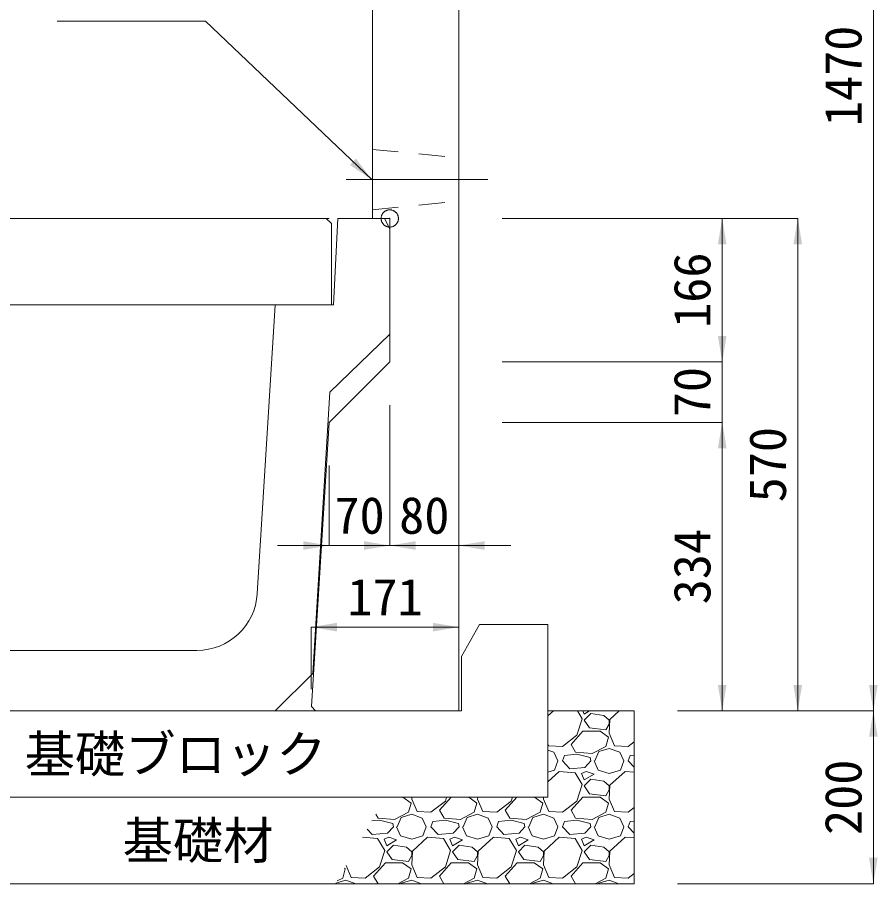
# Model space of a CAD drawing. Units: millimetres at full size, sheet at 1:40. Extents: x 206103 to 244503, y 883348 to 903496.
# Drawn here: x 219960 to 220956, y 887648 to 888651 of the extents above; entities that cross this region are included whole.
import ezdxf
from ezdxf.enums import TextEntityAlignment as Align

# ---------------------------------------------------------------- set-up
doc = ezdxf.new("R2010")
doc.units = ezdxf.units.MM
doc.header["$LTSCALE"] = 40
doc.header["$PDMODE"] = 32
doc.header["$PDSIZE"] = 20
doc.linetypes.add('USER1', pattern=[28.575, 19.05, -3.175, 3.175, -3.175])
doc.linetypes.add('USER2', pattern=[1.35, 0.75, -0.6])
for name, color, linetype, lineweight in [('パネックスKUS', 2, 'Continuous', 20), ('基礎ブロック', 2, 'Continuous', 13), ('基礎材', 7, 'Continuous', 15), ('寸法線', 7, 'Continuous', 13), ('引出線', 4, 'Continuous', 13), ('本体', 2, 'Continuous', 13), ('補助線', 8, 'USER1', 13), ('ﾊｯﾁﾝｸﾞ', 7, 'Continuous', 5)]:
    doc.layers.add(name, color=color, linetype=linetype, lineweight=lineweight)
doc.layers.add('文字', color=7, linetype='Continuous')
doc.styles.add('ＭＳ ゴシック', font='')
doc.styles.get('ＭＳ ゴシック').set_extended_font_data('MS Gothic')

# ---------------------------------------------------------------- blocks, each defined once
blk = doc.blocks.new('filled_arrow')
at = {"color": 0, "linetype": 'Continuous', "lineweight": -2}
blk.add_solid([(7.5, 1.25), (0, 0), (7.5, -1.25)], dxfattribs=at)

msp = doc.modelspace()

# ---------------------------------------------------------------- linework, layer by layer
at = {"layer": 'パネックスKUS'}
for p, q in [((220471.16, 887848.33), (220471.16, 889318.33)), ((220371.16, 889313.33), (220371.16, 888418.33)), ((220371.16, 888418.33), (220391.16, 888418.33)), ((220391.16, 888418.33), (220391.16, 888252.33)), ((220391.16, 888252.33), (220321.16, 888182.33)), ((220321.16, 888182.33), (220300.47, 887853.32)), ((220305.16, 887848.33), (220300.47, 887853.32)), ((220305.16, 887848.33), (220471.16, 887848.33))]:
    msp.add_line(p, q, dxfattribs=at)
at = {"layer": 'パネックスKUS', "linetype": 'USER2', "lineweight": 9}
for p, q in [((220371.16, 888498.33), (220471.16, 888488.33)), ((220371.16, 888428.33), (220471.16, 888438.33))]:
    msp.add_line(p, q, dxfattribs=at)
at = {"layer": '基礎ブロック'}
for p, q in [((220495.21, 887948.33), (220474.21, 887911.33)), ((220574.21, 887948.33), (220495.21, 887948.33)), ((220574.21, 887848.33), (220574.21, 887948.33)), ((220474.21, 887911.33), (220474.21, 887848.33)), ((220474.21, 887848.33), (219812.21, 887848.33)), ((220574.21, 887848.33), (220574.21, 887748.33)), ((219712.21, 887748.33), (220574.21, 887748.33))]:
    msp.add_line(p, q, dxfattribs=at)
at = {"layer": '基礎材', "lineweight": 13}
msp.add_line((220674.21, 887848.33), (220574.21, 887848.33), dxfattribs=at)
msp.add_line((220674.21, 887848.33), (220574.21, 887848.33), dxfattribs=at)
at = {"layer": '基礎材'}
for p, q in [((220674.21, 887648.33), (220674.21, 887848.33)), ((220674.21, 887648.33), (220674.21, 887848.33)), ((219612.21, 887648.33), (220674.21, 887648.33))]:
    msp.add_line(p, q, dxfattribs=at)
at = {"layer": '寸法線'}
for p, q in [((220951.05, 887848.33), (220951.05, 889318.33)), ((220321.16, 888418.33), (219865.21, 888418.33)), ((220521.16, 888418.33), (220863.55, 888418.33)), ((220521.16, 888418.33), (220776.05, 888418.33)), ((220776.05, 888418.33), (220776.05, 888252.33)), ((220863.55, 888418.33), (220863.55, 887848.33)), ((220776.05, 888312.33), (220776.05, 888122.33)), ((220521.16, 888252.33), (220776.05, 888252.33)), ((220521.16, 888252.33), (220776.05, 888252.33)), ((220391.16, 888202.33), (220391.16, 888039.74)), ((220391.16, 888202.33), (220391.16, 888039.74)), ((220471.16, 888202.33), (220471.16, 888039.74)), ((220521.16, 888182.33), (220776.05, 888182.33)), ((220521.16, 888182.33), (220776.05, 888182.33)), ((220776.05, 888182.33), (220776.05, 887848.33)), ((220321.16, 888132.33), (220321.16, 888039.74)), ((220451.16, 888039.74), (220261.16, 888039.74)), ((220331.16, 888039.74), (220531.16, 888039.74)), ((220300.16, 887945.25), (220471.16, 887945.25)), ((220300.16, 887873.33), (220300.16, 887945.25)), ((220471.16, 887873.33), (220471.16, 887945.25)), ((220724.21, 887848.33), (220951.05, 887848.33)), ((220724.21, 887848.33), (220863.55, 887848.33)), ((220724.21, 887848.33), (220776.05, 887848.33)), ((220724.21, 887848.33), (220951.05, 887848.33)), ((220951.05, 887848.33), (220951.05, 887648.33)), ((220724.21, 887648.33), (220951.05, 887648.33))]:
    msp.add_line(p, q, dxfattribs=at)
at = {"layer": '引出線'}
msp.add_lwpolyline([(220370.21, 888463.33), (220177.75, 888646.78), (220006, 888646.78)], dxfattribs=at)
at = {"layer": '本体'}
for p, q in [((220331.16, 888418.33), (220326.16, 888318.33)), ((220331.16, 888418.33), (220385.16, 888418.33)), ((220391.16, 888406.33), (220385.16, 888418.33)), ((220391.16, 888406.33), (220391.16, 888284.33)), ((220258.66, 888318.33), (220237.76, 887983.96)), ((220258.66, 888318.33), (220326.16, 888318.33)), ((220391.16, 888284.33), (220321.66, 888217.33)), ((220321.66, 888217.33), (220302.05, 887891.73)), ((219949.42, 887918.33), (220167.89, 887918.33)), ((220258.66, 887848.33), (220302.05, 887891.73)), ((219858.66, 887848.33), (220258.66, 887848.33))]:
    msp.add_line(p, q, dxfattribs=at)
at = {"layer": '本体', "lineweight": 20}
msp.add_lwpolyline([(219793.66, 888318.33), (220323.66, 888318.33), (220323.66, 888412.33), (220317.66, 888418.33), (219799.66, 888418.33), (219793.66, 888412.33)], close=True, dxfattribs=at)
at = {"layer": '本体'}
msp.add_arc((220167.89, 887988.33), 70, 270, 356.42367, dxfattribs=at)
at = {"layer": '補助線'}
msp.add_line((220340.85, 888463.33), (220504.56, 888463.33), dxfattribs=at)
msp.add_point((220391.16, 888418.33), dxfattribs=at)
at = {"layer": 'ﾊｯﾁﾝｸﾞ'}
for p, q in [((220580.59, 887848.33), (220574.21, 887842.5)), ((220614, 887839.25), (220608.46, 887848.33)), ((220614.79, 887848.33), (220616.29, 887844.58)), ((220616.29, 887844.58), (220622.53, 887848.33)), ((220623.91, 887845.35), (220616.29, 887837.73)), ((220639.15, 887843.06), (220623.91, 887845.35)), ((220645.25, 887837.73), (220639.15, 887843.06)), ((220656.79, 887848.33), (220646.01, 887838.49)), ((220607.91, 887820.2), (220614, 887839.25)), ((220616.29, 887837.73), (220622.39, 887828.58)), ((220641.44, 887826.3), (220645.25, 887833.15)), ((220646.01, 887838.49), (220645.25, 887822.49)), ((220645.25, 887833.15), (220645.25, 887837.73)), ((220591.14, 887807.25), (220607.91, 887820.2)), ((220601.05, 887809.53), (220614.77, 887824.77)), ((220614.77, 887824.77), (220634.58, 887824.77)), ((220622.39, 887828.58), (220641.44, 887826.3)), ((220634.58, 887824.77), (220644.48, 887817.91)), ((220645.25, 887822.49), (220651.34, 887808.01)), ((220574.21, 887810.23), (220575.14, 887808.01)), ((220606.38, 887800.39), (220601.05, 887809.53)), ((220644.48, 887817.91), (220641.44, 887807.25)), ((220667.34, 887807.25), (220674.21, 887812.55)), ((220574.21, 887803.03), (220581.24, 887800.39)), ((220575.14, 887808.01), (220591.14, 887807.25)), ((220581.24, 887800.39), (220585.81, 887790.48)), ((220625.43, 887798.86), (220606.38, 887800.39)), ((220641.44, 887807.25), (220625.43, 887798.86)), ((220628.48, 887790.48), (220633.05, 887801.15)), ((220633.05, 887801.15), (220645.25, 887804.96)), ((220645.25, 887804.96), (220657.44, 887800.39)), ((220651.34, 887808.01), (220667.34, 887807.25)), ((220657.44, 887800.39), (220662.01, 887790.48)), ((220582, 887779.81), (220585.81, 887790.48)), ((220591.14, 887790.48), (220593.43, 887796.58)), ((220599.53, 887781.34), (220591.14, 887790.48)), ((220607.91, 887798.1), (220593.43, 887796.58)), ((220623.15, 887794.29), (220607.91, 887798.1)), ((220623.91, 887790.48), (220617.05, 887782.86)), ((220623.91, 887790.48), (220623.15, 887794.29)), ((220627.72, 887790.48), (220632.29, 887779.81)), ((220658.2, 887779.81), (220662.01, 887790.48)), ((220667.34, 887790.48), (220669.63, 887796.58)), ((220674.21, 887783), (220667.34, 887790.48)), ((220674.21, 887797.06), (220669.63, 887796.58)), ((220574.21, 887777.52), (220582, 887779.81)), ((220617.05, 887782.86), (220599.53, 887781.34)), ((220632.29, 887779.81), (220645.25, 887776)), ((220645.25, 887776), (220658.2, 887779.81)), ((220587.33, 887778.29), (220574.21, 887766.3)), ((220605.62, 887776.77), (220587.33, 887778.29)), ((220614, 887763.05), (220605.62, 887776.77)), ((220618.58, 887778.29), (220613.24, 887776)), ((220613.24, 887776), (220616.29, 887768.38)), ((220616.29, 887768.38), (220627.72, 887775.24)), ((220627.72, 887775.24), (220618.58, 887778.29)), ((220663.53, 887778.29), (220646.01, 887762.29)), ((220674.21, 887777.4), (220663.53, 887778.29)), ((220607.91, 887744), (220614, 887763.05)), ((220623.91, 887769.15), (220616.29, 887761.53)), ((220616.29, 887761.53), (220622.39, 887752.38)), ((220639.15, 887766.86), (220623.91, 887769.15)), ((220645.25, 887761.53), (220639.15, 887766.86)), ((220646.01, 887762.29), (220645.25, 887746.29)), ((220645.25, 887756.95), (220645.25, 887761.53)), ((220622.39, 887752.38), (220641.44, 887750.1)), ((220641.44, 887750.1), (220645.25, 887756.95)), ((220406.33, 887748.33), (220415.88, 887741.71)), ((220415.88, 887741.71), (220412.84, 887731.05)), ((220416.74, 887748.33), (220416.65, 887746.29)), ((220416.65, 887746.29), (220422.74, 887731.81)), ((220438.74, 887731.05), (220455.51, 887744)), ((220448.65, 887733.33), (220462.15, 887748.33)), ((220455.51, 887744), (220456.89, 887748.33)), ((220482.53, 887748.33), (220492.08, 887741.71)), ((220492.08, 887741.71), (220489.04, 887731.05)), ((220492.94, 887748.33), (220492.85, 887746.29)), ((220492.85, 887746.29), (220498.94, 887731.81)), ((220514.94, 887731.05), (220531.71, 887744)), ((220524.85, 887733.33), (220538.35, 887748.33)), ((220531.71, 887744), (220533.09, 887748.33)), ((220558.73, 887748.33), (220568.28, 887741.71)), ((220568.28, 887741.71), (220565.24, 887731.05)), ((220569.14, 887748.33), (220569.05, 887746.29)), ((220569.05, 887746.29), (220575.14, 887731.81)), ((220591.14, 887731.05), (220607.91, 887744)), ((220601.05, 887733.33), (220614.77, 887748.57)), ((220614.77, 887748.57), (220634.58, 887748.57)), ((220634.58, 887748.57), (220644.48, 887741.71)), ((220644.48, 887741.71), (220641.44, 887731.05)), ((220645.25, 887746.29), (220651.34, 887731.81)), ((220412.84, 887731.05), (220396.83, 887722.66)), ((220422.74, 887731.81), (220438.74, 887731.05)), ((220453.98, 887724.19), (220448.65, 887733.33)), ((220489.04, 887731.05), (220473.03, 887722.66)), ((220498.94, 887731.81), (220514.94, 887731.05)), ((220530.18, 887724.19), (220524.85, 887733.33)), ((220565.24, 887731.05), (220549.23, 887722.66)), ((220575.14, 887731.81), (220591.14, 887731.05)), ((220606.38, 887724.19), (220601.05, 887733.33)), ((220641.44, 887731.05), (220625.43, 887722.66)), ((220651.34, 887731.81), (220667.34, 887731.05)), ((220667.34, 887731.05), (220674.21, 887736.35)), ((220379.31, 887721.9), (220370.39, 887720.96)), ((220377.78, 887724.19), (220375, 887728.95)), ((220396.83, 887722.66), (220377.78, 887724.19)), ((220394.55, 887718.09), (220379.31, 887721.9)), ((220399.88, 887714.28), (220404.45, 887724.95)), ((220404.45, 887724.95), (220416.65, 887728.76)), ((220416.65, 887728.76), (220428.84, 887724.19)), ((220428.84, 887724.19), (220433.41, 887714.28)), ((220438.74, 887714.28), (220441.03, 887720.38)), ((220455.51, 887721.9), (220441.03, 887720.38)), ((220473.03, 887722.66), (220453.98, 887724.19)), ((220470.75, 887718.09), (220455.51, 887721.9)), ((220476.08, 887714.28), (220480.65, 887724.95)), ((220480.65, 887724.95), (220492.85, 887728.76)), ((220492.85, 887728.76), (220505.04, 887724.19)), ((220505.04, 887724.19), (220509.61, 887714.28)), ((220514.94, 887714.28), (220517.23, 887720.38)), ((220531.71, 887721.9), (220517.23, 887720.38)), ((220549.23, 887722.66), (220530.18, 887724.19)), ((220546.95, 887718.09), (220531.71, 887721.9)), ((220552.28, 887714.28), (220556.85, 887724.95)), ((220556.85, 887724.95), (220569.05, 887728.76)), ((220569.05, 887728.76), (220581.24, 887724.19)), ((220581.24, 887724.19), (220585.81, 887714.28)), ((220591.14, 887714.28), (220593.43, 887720.38)), ((220607.91, 887721.9), (220593.43, 887720.38)), ((220625.43, 887722.66), (220606.38, 887724.19)), ((220623.15, 887718.09), (220607.91, 887721.9)), ((220628.48, 887714.28), (220633.05, 887724.95)), ((220633.05, 887724.95), (220645.25, 887728.76)), ((220645.25, 887728.76), (220657.44, 887724.19)), ((220657.44, 887724.19), (220662.01, 887714.28)), ((220667.34, 887714.28), (220669.63, 887720.38)), ((220674.21, 887720.86), (220669.63, 887720.38)), ((220370.93, 887705.14), (220364.99, 887711.61)), ((220395.31, 887714.28), (220388.45, 887706.66)), ((220395.31, 887714.28), (220394.55, 887718.09)), ((220399.12, 887714.28), (220403.69, 887703.61)), ((220429.6, 887703.61), (220433.41, 887714.28)), ((220447.13, 887705.14), (220438.74, 887714.28)), ((220471.51, 887714.28), (220464.65, 887706.66)), ((220471.51, 887714.28), (220470.75, 887718.09)), ((220475.32, 887714.28), (220479.89, 887703.61)), ((220505.8, 887703.61), (220509.61, 887714.28)), ((220523.33, 887705.14), (220514.94, 887714.28)), ((220547.71, 887714.28), (220540.85, 887706.66)), ((220547.71, 887714.28), (220546.95, 887718.09)), ((220551.52, 887714.28), (220556.09, 887703.61)), ((220582, 887703.61), (220585.81, 887714.28)), ((220599.53, 887705.14), (220591.14, 887714.28)), ((220623.91, 887714.28), (220617.05, 887706.66)), ((220623.91, 887714.28), (220623.15, 887718.09)), ((220627.72, 887714.28), (220632.29, 887703.61)), ((220658.2, 887703.61), (220662.01, 887714.28)), ((220674.21, 887706.8), (220667.34, 887714.28)), ((220377.02, 887700.57), (220359.46, 887702.03)), ((220388.45, 887706.66), (220370.93, 887705.14)), ((220385.4, 887686.85), (220377.02, 887700.57)), ((220389.98, 887702.09), (220384.64, 887699.8)), ((220384.64, 887699.8), (220387.69, 887692.18)), ((220387.69, 887692.18), (220399.12, 887699.04)), ((220399.12, 887699.04), (220389.98, 887702.09)), ((220403.69, 887703.61), (220416.65, 887699.8)), ((220416.65, 887699.8), (220429.6, 887703.61)), ((220434.93, 887702.09), (220417.41, 887686.09)), ((220453.22, 887700.57), (220434.93, 887702.09)), ((220464.65, 887706.66), (220447.13, 887705.14)), ((220461.6, 887686.85), (220453.22, 887700.57)), ((220466.18, 887702.09), (220460.84, 887699.8)), ((220460.84, 887699.8), (220463.89, 887692.18)), ((220463.89, 887692.18), (220475.32, 887699.04)), ((220475.32, 887699.04), (220466.18, 887702.09)), ((220479.89, 887703.61), (220492.85, 887699.8)), ((220492.85, 887699.8), (220505.8, 887703.61)), ((220511.13, 887702.09), (220493.61, 887686.09)), ((220529.42, 887700.57), (220511.13, 887702.09)), ((220540.85, 887706.66), (220523.33, 887705.14)), ((220537.8, 887686.85), (220529.42, 887700.57)), ((220542.38, 887702.09), (220537.04, 887699.8)), ((220537.04, 887699.8), (220540.09, 887692.18)), ((220540.09, 887692.18), (220551.52, 887699.04)), ((220551.52, 887699.04), (220542.38, 887702.09)), ((220556.09, 887703.61), (220569.05, 887699.8)), ((220569.05, 887699.8), (220582, 887703.61)), ((220587.33, 887702.09), (220569.81, 887686.09)), ((220605.62, 887700.57), (220587.33, 887702.09)), ((220617.05, 887706.66), (220599.53, 887705.14)), ((220614, 887686.85), (220605.62, 887700.57)), ((220618.58, 887702.09), (220613.24, 887699.8)), ((220613.24, 887699.8), (220616.29, 887692.18)), ((220616.29, 887692.18), (220627.72, 887699.04)), ((220627.72, 887699.04), (220618.58, 887702.09)), ((220632.29, 887703.61), (220645.25, 887699.8)), ((220645.25, 887699.8), (220658.2, 887703.61)), ((220663.53, 887702.09), (220646.01, 887686.09)), ((220674.21, 887701.2), (220663.53, 887702.09)), ((220395.31, 887692.95), (220387.69, 887685.33)), ((220410.55, 887690.66), (220395.31, 887692.95)), ((220416.65, 887685.33), (220410.55, 887690.66)), ((220471.51, 887692.95), (220463.89, 887685.33)), ((220486.75, 887690.66), (220471.51, 887692.95)), ((220492.85, 887685.33), (220486.75, 887690.66)), ((220547.71, 887692.95), (220540.09, 887685.33)), ((220562.95, 887690.66), (220547.71, 887692.95)), ((220569.05, 887685.33), (220562.95, 887690.66)), ((220623.91, 887692.95), (220616.29, 887685.33)), ((220639.15, 887690.66), (220623.91, 887692.95)), ((220645.25, 887685.33), (220639.15, 887690.66)), ((220379.31, 887667.8), (220385.4, 887686.85)), ((220387.69, 887685.33), (220393.79, 887676.18)), ((220412.84, 887673.9), (220416.65, 887680.75)), ((220417.41, 887686.09), (220416.65, 887670.09)), ((220416.65, 887680.75), (220416.65, 887685.33)), ((220455.51, 887667.8), (220461.6, 887686.85)), ((220463.89, 887685.33), (220469.99, 887676.18)), ((220489.04, 887673.9), (220492.85, 887680.75)), ((220493.61, 887686.09), (220492.85, 887670.09)), ((220492.85, 887680.75), (220492.85, 887685.33)), ((220531.71, 887667.8), (220537.8, 887686.85)), ((220540.09, 887685.33), (220546.19, 887676.18)), ((220565.24, 887673.9), (220569.05, 887680.75)), ((220569.81, 887686.09), (220569.05, 887670.09)), ((220569.05, 887680.75), (220569.05, 887685.33)), ((220607.91, 887667.8), (220614, 887686.85)), ((220616.29, 887685.33), (220622.39, 887676.18)), ((220641.44, 887673.9), (220645.25, 887680.75)), ((220646.01, 887686.09), (220645.25, 887670.09)), ((220645.25, 887680.75), (220645.25, 887685.33)), ((220340.69, 887669.51), (220346.54, 887655.61)), ((220372.45, 887657.13), (220386.17, 887672.37)), ((220386.17, 887672.37), (220405.98, 887672.37)), ((220393.79, 887676.18), (220412.84, 887673.9)), ((220405.98, 887672.37), (220415.88, 887665.51)), ((220416.65, 887670.09), (220422.74, 887655.61)), ((220448.65, 887657.13), (220462.37, 887672.37)), ((220462.37, 887672.37), (220482.18, 887672.37)), ((220469.99, 887676.18), (220489.04, 887673.9)), ((220482.18, 887672.37), (220492.08, 887665.51)), ((220492.85, 887670.09), (220498.94, 887655.61)), ((220524.85, 887657.13), (220538.57, 887672.37)), ((220538.57, 887672.37), (220558.38, 887672.37)), ((220546.19, 887676.18), (220565.24, 887673.9)), ((220558.38, 887672.37), (220568.28, 887665.51)), ((220569.05, 887670.09), (220575.14, 887655.61)), ((220601.05, 887657.13), (220614.77, 887672.37)), ((220614.77, 887672.37), (220634.58, 887672.37)), ((220622.39, 887676.18), (220641.44, 887673.9)), ((220634.58, 887672.37), (220644.48, 887665.51)), ((220645.25, 887670.09), (220651.34, 887655.61)), ((220339.68, 887665.51), (220336.64, 887654.85)), ((220338.75, 887666.16), (220339.68, 887665.51)), ((220362.54, 887654.85), (220379.31, 887667.8)), ((220415.88, 887665.51), (220412.84, 887654.85)), ((220438.74, 887654.85), (220455.51, 887667.8)), ((220492.08, 887665.51), (220489.04, 887654.85)), ((220514.94, 887654.85), (220531.71, 887667.8)), ((220568.28, 887665.51), (220565.24, 887654.85)), ((220591.14, 887654.85), (220607.91, 887667.8)), ((220644.48, 887665.51), (220641.44, 887654.85)), ((220667.34, 887654.85), (220674.21, 887660.15)), ((220328.8, 887648.92), (220340.45, 887652.56)), ((220336.64, 887654.85), (220330.3, 887651.53)), ((220340.45, 887652.56), (220351.73, 887648.33)), ((220346.54, 887655.61), (220362.54, 887654.85)), ((220377.59, 887648.33), (220372.45, 887657.13)), ((220412.84, 887654.85), (220400.4, 887648.33)), ((220404.45, 887648.75), (220416.65, 887652.56)), ((220416.65, 887652.56), (220427.93, 887648.33)), ((220422.74, 887655.61), (220438.74, 887654.85)), ((220453.79, 887648.33), (220448.65, 887657.13)), ((220489.04, 887654.85), (220476.6, 887648.33)), ((220480.65, 887648.75), (220492.85, 887652.56)), ((220492.85, 887652.56), (220504.13, 887648.33)), ((220498.94, 887655.61), (220514.94, 887654.85)), ((220529.99, 887648.33), (220524.85, 887657.13)), ((220565.24, 887654.85), (220552.8, 887648.33)), ((220556.85, 887648.75), (220569.05, 887652.56)), ((220569.05, 887652.56), (220580.33, 887648.33)), ((220575.14, 887655.61), (220591.14, 887654.85)), ((220606.19, 887648.33), (220601.05, 887657.13)), ((220641.44, 887654.85), (220629, 887648.33)), ((220633.05, 887648.75), (220645.25, 887652.56)), ((220645.25, 887652.56), (220656.53, 887648.33)), ((220651.34, 887655.61), (220667.34, 887654.85)), ((220404.28, 887648.33), (220404.45, 887648.75)), ((220480.48, 887648.33), (220480.65, 887648.75)), ((220556.68, 887648.33), (220556.85, 887648.75)), ((220632.88, 887648.33), (220633.05, 887648.75))]:
    msp.add_line(p, q, dxfattribs=at)

# ---------------------------------------------------------------- block references
at = {"layer": '寸法線', "xscale": 4, "yscale": 4}
for p, rotation in [((220776.05, 888418.33), 270), ((220863.55, 888418.33), 270), ((220776.05, 888252.33), 90), ((220776.05, 888252.33), 90), ((220776.05, 888182.33), 270), ((220776.05, 888182.33), 270), ((220321.16, 888039.74), 180), ((220391.16, 888039.74), 180), ((220471.16, 887945.25), 180), ((220776.05, 887848.33), 90), ((220863.55, 887848.33), 90), ((220951.05, 887848.33), 90), ((220951.05, 887848.33), 270), ((220951.05, 887648.33), 90)]:
    msp.add_blockref('filled_arrow', p, dxfattribs=dict(at, rotation=rotation))
for p in [(220391.16, 888039.74), (220471.16, 888039.74), (220300.16, 887945.25)]:
    msp.add_blockref('filled_arrow', p, dxfattribs=at)
at = {"layer": '引出線', "xscale": 4, "yscale": 4, "rotation": 136.4}
msp.add_blockref('filled_arrow', (220370.21, 888463.33), dxfattribs=at)

# ---------------------------------------------------------------- texts
at = {"layer": '寸法線', "style": 'ＭＳ ゴシック'}
for s, p in [('1470', (220916.05, 888583.33)), ('166', (220741.05, 888335.33)), ('70', (220741.05, 888217.33)), ('570', (220828.55, 888133.33)), ('334', (220741.05, 888015.33)), ('200', (220916.05, 887748.33))]:
    msp.add_text(s, height=42.72, rotation=90, dxfattribs=at).set_placement(p, align=Align.MIDDLE_CENTER)
for s, p in [('70', (220356.16, 888074.74)), ('80', (220431.16, 888074.74)), ('171', (220385.66, 887980.25))]:
    msp.add_text(s, height=42.72, dxfattribs=at).set_placement(p, align=Align.MIDDLE_CENTER)
at = {"layer": '文字', "style": 'ＭＳ ゴシック'}
for s, p in [('基礎ブロック', (220143.21, 887798.33)), ('基礎材', (220169.21, 887698.33))]:
    msp.add_text(s, height=42.72, dxfattribs=at).set_placement(p, align=Align.MIDDLE_CENTER)

doc.saveas('drawing.dxf')
